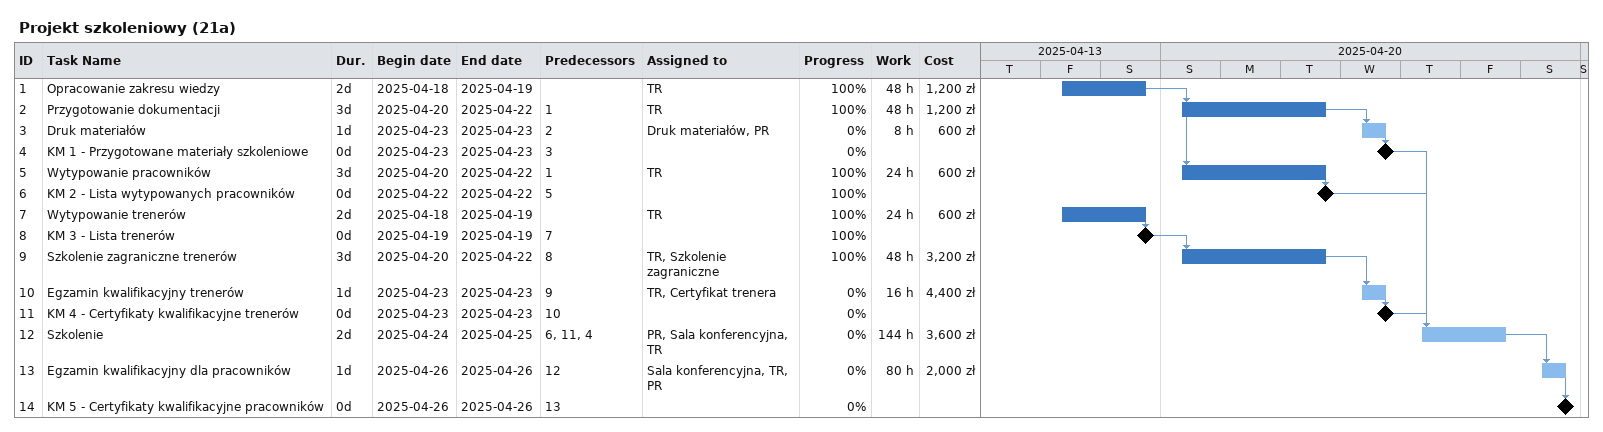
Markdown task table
Projekt szkoleniowy (21a)

| ID | Task | Duration | Start | Finish | Predecessors | Resources | % complete | Work (h) | Cost (zł) |
|---|---|---|---|---|---|---|---|---|---|
| 1 | Opracowanie zakresu wiedzy | 2d | 2025-04-18 | 2025-04-19 |  | TR | 100 | 48 | 1200 |
| 2 | Przygotowanie dokumentacji | 3d | 2025-04-20 | 2025-04-22 | 1 | TR | 100 | 48 | 1200 |
| 3 | Druk materiałów | 1d | 2025-04-23 | 2025-04-23 | 2 | Druk materiałów, PR | 0 | 8 | 600 |
| 4 | KM 1 - Przygotowane materiały szkoleniowe | 0d | 2025-04-23 | 2025-04-23 | 3 |  | 0 |  |  |
| 5 | Wytypowanie pracowników | 3d | 2025-04-20 | 2025-04-22 | 1 | TR | 100 | 24 | 600 |
| 6 | KM 2 - Lista wytypowanych pracowników | 0d | 2025-04-22 | 2025-04-22 | 5 |  | 100 |  |  |
| 7 | Wytypowanie trenerów | 2d | 2025-04-18 | 2025-04-19 |  | TR | 100 | 24 | 600 |
| 8 | KM 3 - Lista trenerów | 0d | 2025-04-19 | 2025-04-19 | 7 |  | 100 |  |  |
| 9 | Szkolenie zagraniczne trenerów | 3d | 2025-04-20 | 2025-04-22 | 8 | TR, Szkolenie zagraniczne | 100 | 48 | 3200 |
| 10 | Egzamin kwalifikacyjny trenerów | 1d | 2025-04-23 | 2025-04-23 | 9 | TR, Certyfikat trenera | 0 | 16 | 4400 |
| 11 | KM 4 - Certyfikaty kwalifikacyjne trenerów | 0d | 2025-04-23 | 2025-04-23 | 10 |  | 0 |  |  |
| 12 | Szkolenie | 2d | 2025-04-24 | 2025-04-25 | 6, 11, 4 | PR, Sala konferencyjna, TR | 0 | 144 | 3600 |
| 13 | Egzamin kwalifikacyjny dla pracowników | 1d | 2025-04-26 | 2025-04-26 | 12 | Sala konferencyjna, TR, PR | 0 | 80 | 2000 |
| 14 | KM 5 - Certyfikaty kwalifikacyjne pracowników | 0d | 2025-04-26 | 2025-04-26 | 13 |  | 0 |  |  |
